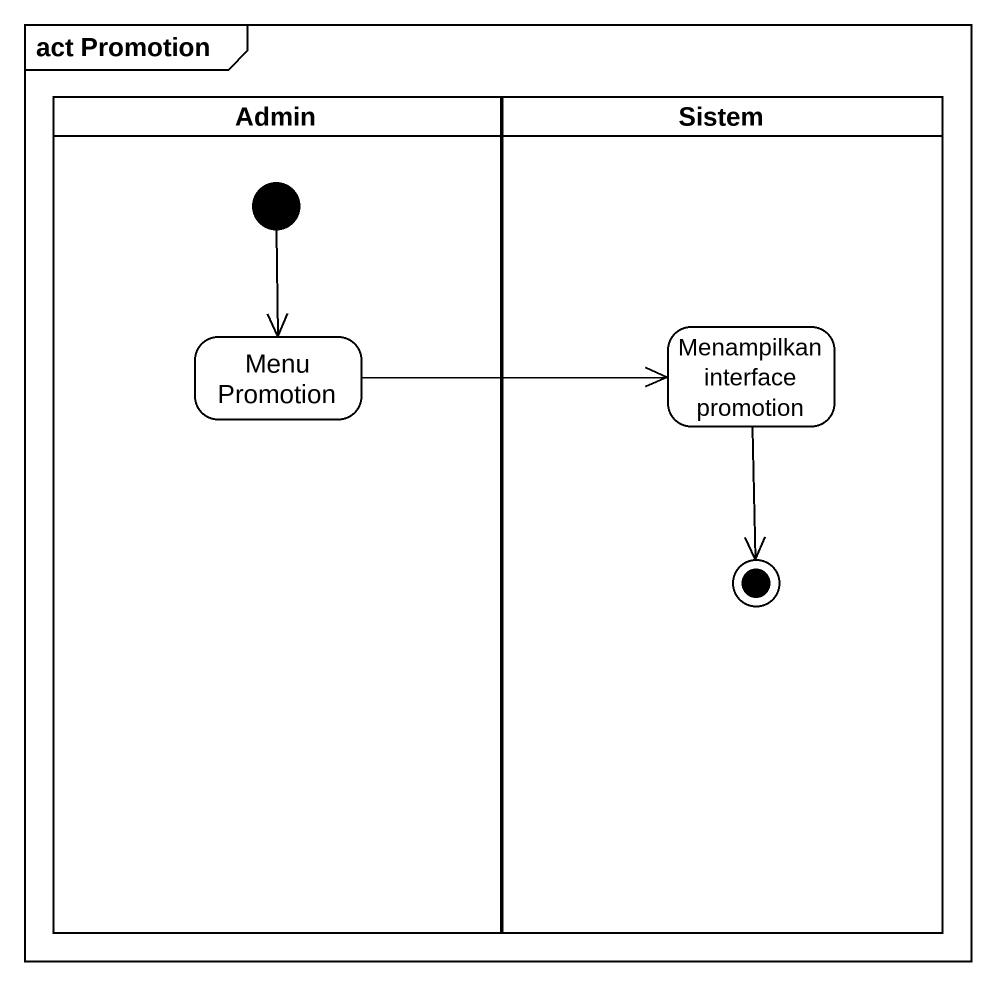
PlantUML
@startuml
mainframe act Promotion
hide empty description
state Admin <<partition>> {
  state "Menu Promotion" as Menu_Promotion
  [*] --> Menu_Promotion
}
state Sistem <<partition>> {
  state "Menampilkan interface promotion" as Menampilkan_interface
  Menampilkan_interface --> [*]
}
Menu_Promotion -right-> Menampilkan_interface
@enduml
